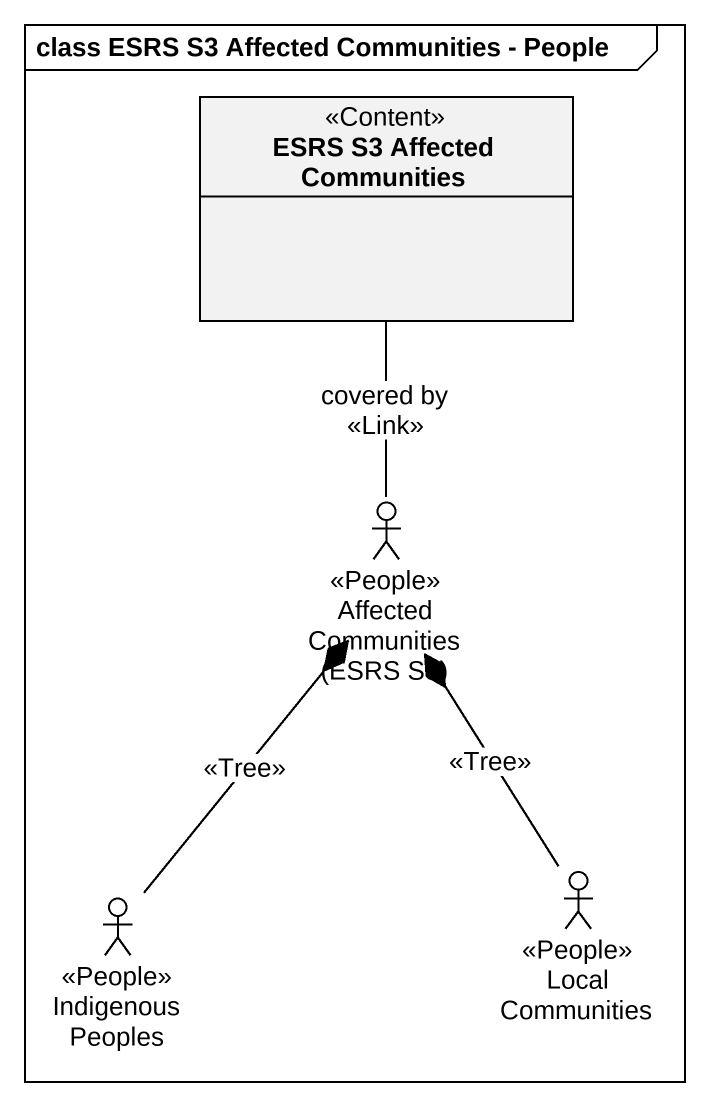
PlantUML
@startuml
mainframe class ESRS S3 Affected Communities - People
allowmixing
hide circle
hide empty members
class "ESRS S3 Affected Communities" as ESRS_S3_Affected_Communities <<Content>>
actor "Affected Communities (ESRS S3)" as Affected_Communities_ESRS_S3 <<People>>
actor "Indigenous Peoples" as Indigenous_Peoples <<People>>
actor "Local Communities" as Local_Communities <<People>>
Affected_Communities_ESRS_S3 -up- ESRS_S3_Affected_Communities : covered by\n<<Link>>
Affected_Communities_ESRS_S3 *-- Indigenous_Peoples : <<Tree>>
Affected_Communities_ESRS_S3 *-- Local_Communities : <<Tree>>
@enduml
